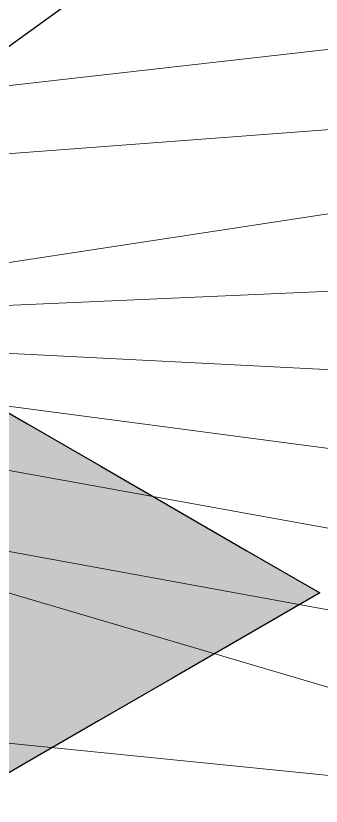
# Model space of a CAD drawing. Header units: metres. Extents: x 0 to 18.2, y -10 to 8.9.
# Drawn here: x 4.718 to 6.062, y 3.162 to 6.637 of the extents above; entities that cross this region are included whole.
import ezdxf

# ---------------------------------------------------------------- set-up
doc = ezdxf.new("R2010")
doc.units = ezdxf.units.M
doc.header["$LTSCALE"] = 0.25
doc.layers.add('ISO-ARISTAS', color=8, linetype='CONTINUOUS')
doc.layers.add('ISO-CONCRETO-SUP', color=254, linetype='CONTINUOUS', true_color=0xe8e8e8)
doc.layers.add('LLAMADAS', color=30, linetype='CONTINUOUS', lineweight=18)

msp = doc.modelspace()

# ---------------------------------------------------------------- linework, layer by layer
at = {"layer": 'ISO-ARISTAS', "color": 250}
for p, q in [((5.4071, 7.022), (3.3173, 5.5139)), ((4.4482, 5.0286), (4.7699, 4.8429)), ((4.7699, 4.8429), (5.0916, 4.6571)), ((5.0916, 4.6571), (5.4132, 4.4714)), ((5.4132, 4.4714), (5.7349, 4.2857)), ((5.7349, 4.2857), (6.0566, 4.1)), ((6.0566, 4.1), (5.7318, 3.9125)), ((5.7318, 3.9125), (5.4071, 3.725)), ((5.4071, 3.725), (5.0823, 3.5375)), ((5.0823, 3.5375), (4.7575, 3.35)), ((4.7575, 3.35), (4.4328, 3.1625))]:
    msp.add_line(p, q, dxfattribs=at)
at = {"layer": 'ISO-CONCRETO-SUP', "true_color": 0xc9c7c0}
for points in [[(4.4482, 5.0286), (4.7699, 4.8429), (4.1235, 4.8411), (4.4451, 4.6554)], [(4.7699, 4.8429), (5.0916, 4.6571), (4.4451, 4.6554), (4.7668, 4.4696)], [(5.0916, 4.6571), (5.4132, 4.4714), (4.7668, 4.4696), (5.0885, 4.2839)], [(4.4451, 4.6554), (4.7668, 4.4696), (4.1204, 4.4679), (4.4421, 4.2821)], [(4.7668, 4.4696), (5.0885, 4.2839), (4.4421, 4.2821), (4.7637, 4.0964)], [(5.4132, 4.4714), (5.7349, 4.2857), (5.0885, 4.2839), (5.4101, 4.0982)], [(4.4421, 4.2821), (4.7637, 4.0964), (4.1173, 4.0946), (4.439, 3.9089)], [(5.0885, 4.2839), (5.4101, 4.0982), (4.7637, 4.0964), (5.0854, 3.9107)], [(5.7349, 4.2857), (6.0566, 4.1), (5.4101, 4.0982), (5.7318, 3.9125)], [(4.7637, 4.0964), (5.0854, 3.9107), (4.439, 3.9089), (4.7606, 3.7232)], [(5.4101, 4.0982), (5.7318, 3.9125), (5.0854, 3.9107), (5.4071, 3.725)], [(4.439, 3.9089), (4.7606, 3.7232), (4.1142, 3.7214), (4.4359, 3.5357)], [(5.0854, 3.9107), (5.4071, 3.725), (4.7606, 3.7232), (5.0823, 3.5375)], [(4.7606, 3.7232), (5.0823, 3.5375), (4.4359, 3.5357), (4.7575, 3.35)], [(4.4359, 3.5357), (4.7575, 3.35), (4.1111, 3.3482), (4.4328, 3.1625)]]:
    msp.add_solid(points, dxfattribs=at)
at = {"layer": 'LLAMADAS'}
for p, q in [((6.24, 6.5058), (1.7757, 5.9999)), ((6.24, 6.1477), (2.1248, 5.8395)), ((6.24, 5.7897), (3.0082, 5.295)), ((6.24, 5.4316), (3.145, 5.298)), ((6.24, 5.0735), (2.7224, 5.255)), ((6.24, 4.7154), (3.192, 5.1181)), ((6.24, 4.3573), (3.3645, 4.8788)), ((6.24, 3.9992), (3.3338, 4.528)), ((6.24, 3.6412), (3.3645, 4.4887)), ((6.24, 3.2831), (3.3286, 3.575))]:
    msp.add_line(p, q, dxfattribs=at)

doc.saveas('drawing.dxf')
